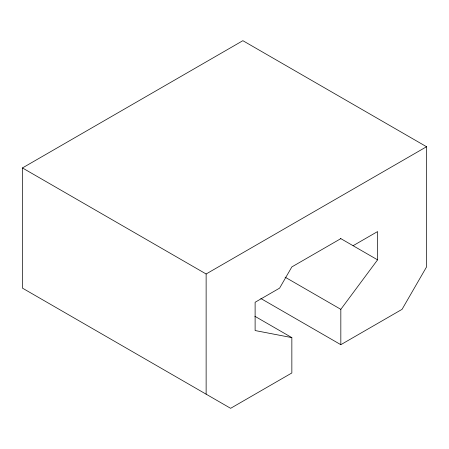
<?xml version="1.0" encoding="UTF-8"?>
<svg xmlns="http://www.w3.org/2000/svg" width="449" height="449" viewBox="0 0 449 449"><rect width="100%" height="100%" fill="white"/><g stroke="black" fill="none" stroke-linecap="round" stroke-linejoin="round"><path stroke-width="0.67" d="M254.869 316.27L291.85 337.62L291.85 372.967L230.623 408.315L22.45 288.129L22.45 167.943L242.87 40.685L426.55 146.733L426.55 266.919L402.057 309.339L340.83 344.686L340.83 309.339L377.57 259.848L377.57 231.572L353.077 245.71M22.45 167.943L206.13 273.985L426.55 146.733M340.83 238.638L291.85 266.919L279.604 288.129L255.116 302.267L255.116 330.548L291.85 337.62M340.589 238.498L377.57 259.848M285.059 277.14L340.83 309.339M260.813 298.49L340.83 344.686M206.13 273.985L206.13 394.177"/></g></svg>
